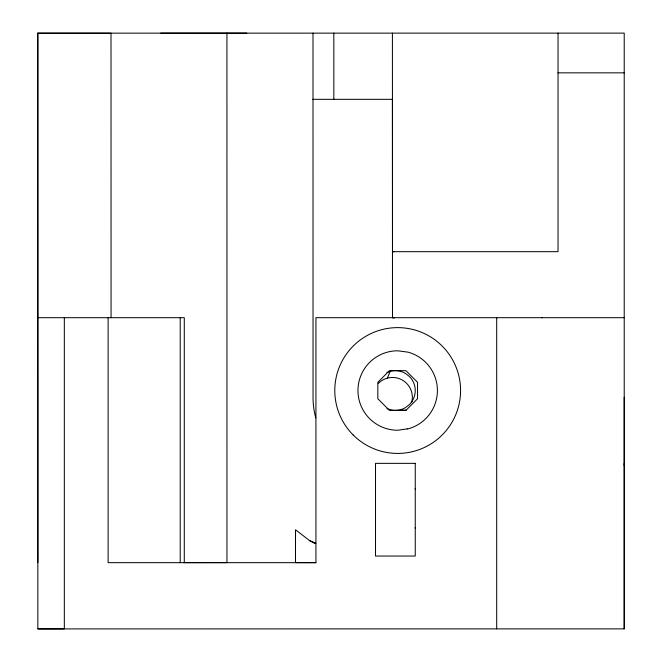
<?xml version="1.0" encoding="UTF-8"?>
<svg xmlns="http://www.w3.org/2000/svg" width="662" height="662" viewBox="0 0 662 662"><rect width="100%" height="100%" fill="white"/><g stroke="black" fill="none" stroke-linecap="round" stroke-linejoin="round"><path stroke-width="0.99" d="M37.85 562.667L37.784 33.208L111.009 33.208L111.067 317.694M108.129 317.694L108.129 562.667L315.931 562.667L315.931 317.694L624.225 317.694M180.213 562.667L180.213 317.694M184.284 562.667L184.284 317.694L37.833 317.694M415.248 528.16L415.248 527.482M415.248 489.11L415.248 488.432M37.817 33.158L37.85 628.9L624.225 628.875L624.225 397.25M37.85 628.9L64.33 628.875L64.33 317.694M387.353 378.151L390.241 371.332M405.914 410.382L417.548 398.747L417.548 382.297L405.914 370.662L389.463 370.662L377.828 382.297L377.828 398.747L389.463 410.382L406.054 410.25L400.527 410.382M37.759 33.158L624.216 33.117L624.225 628.867M160.734 33.15L246.818 33.15M558.033 72.845L624.216 72.845M312.762 99.325L392.425 99.325L392.492 317.884A79.448 79.448 0 0 1 394.469 317.909M392.409 33.117L392.492 251.676L558.041 251.676L558.033 33.117M541.648 317.694L542.368 317.694M183.887 562.642L226.967 562.626L226.934 33.117M315.931 562.667L295.492 562.626L295.492 529.766L309.725 540.68A165.525 165.525 0 0 0 315.112 543.659M309.725 540.68L315.931 543.254M496.699 317.694L496.699 628.875M333.83 33.125L333.838 99.325M313.002 33.117L313.043 397.332A79.448 79.448 0 0 0 315.749 417.896M624.225 463.466A33.108 33.108 0 0 1 624.175 465.378M392.492 251.676A145.665 145.665 0 0 1 394.519 251.684M386.989 408.52A19.86 19.86 0 0 0 405.318 407.726L409.43 404.565A19.86 19.86 0 0 0 409.43 376.479L405.318 373.318A19.86 19.86 0 0 0 386.989 372.524M378.449 383.29A19.86 19.86 0 0 1 411.681 402.479M407.271 428.893L397.688 430.25A39.728 39.728 0 0 1 357.96 390.522A39.728 39.728 0 0 1 397.688 350.794L407.974 352.151A39.728 39.728 0 0 1 407.974 428.893L407.271 428.893M415.248 463.35L375.519 463.35L375.519 556.047L415.248 556.047L415.248 463.35M353.21 435A62.898 62.898 0 0 0 458.443 406.799A62.898 62.898 0 0 0 381.411 329.767A62.898 62.898 0 0 0 353.21 435"/></g></svg>
